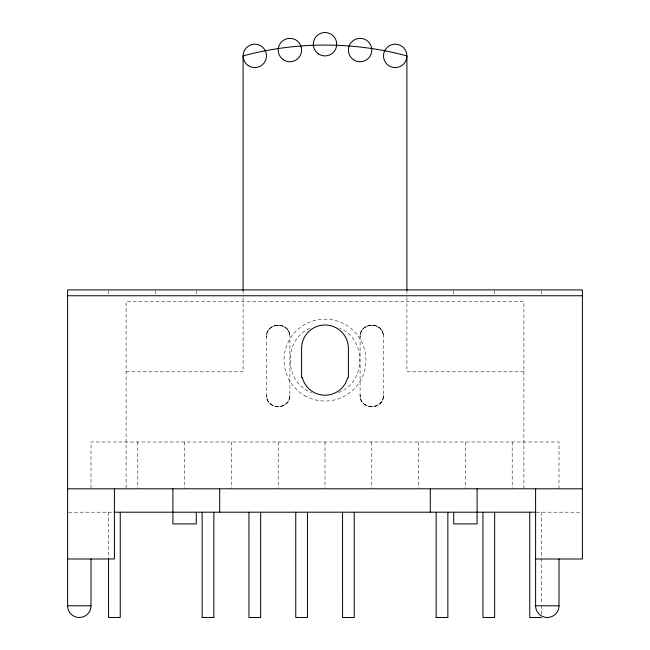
<?xml version="1.0" encoding="UTF-8"?>
<svg xmlns="http://www.w3.org/2000/svg" width="650" height="650" viewBox="0 0 650 650"><rect width="100%" height="100%" fill="white"/><g stroke="black" fill="none" stroke-linecap="round" stroke-linejoin="round"><path stroke-width="0.49" stroke-dasharray="3.25 2.44" d="M309.993 328.372C282.848 339.471 283.887 382.769 311.569 392.527M338.431 392.527C366.113 382.769 367.152 339.471 340.007 328.372M126.1 371.8L243.1 371.8L243.1 297.537M523.9 371.8L406.9 371.8L406.9 297.537M68.599 512.2L114.4 512.2M536.599 512.2L582.4 512.2M383.305 334.571C381.452 320.921 359.442 322.969 360.1 336.7L360.1 395.2C359.474 410.272 384.126 410.272 383.5 395.2L383.5 336.7C383.849 321.742 359.751 321.742 360.1 336.7A11.7 11.7 0 0 1 371.8 325A11.7 11.7 0 0 1 383.5 336.7M289.705 334.571C287.852 320.921 265.842 322.969 266.5 336.7L266.5 395.2C265.874 410.272 290.526 410.272 289.9 395.2L289.9 336.7C290.249 321.742 266.151 321.742 266.5 336.7A11.7 11.7 0 0 1 278.2 325A11.7 11.7 0 0 1 289.9 336.7M559 488.8L559 442L91 442L91 488.8M541.45 290.875L541.45 295.75M541.45 512.2L541.45 557.765M541.45 558.773L541.45 604.337M541.45 605.353L541.45 614.461M523.9 488.8L523.9 301.6L126.1 301.6L126.1 488.8M512.2 442L512.2 488.8M494.65 290.875L494.65 294.775M465.4 442L465.4 488.8M453.7 290.875L453.7 295.75M418.6 442L418.6 488.8M406.9 290.428L406.9 296.522M371.8 442L371.8 488.8M325 442L325 488.8M278.2 442L278.2 488.8M243.1 290.428L243.1 296.522M231.4 442L231.4 488.8M196.3 290.875L196.3 295.75M184.6 442L184.6 488.8M155.35 290.875L155.35 295.75M137.8 442L137.8 488.8M108.55 290.875L108.55 295.75M108.55 512.2L108.55 557.765M289.9 395.2C290.249 410.158 266.151 410.158 266.5 395.2A11.7 11.7 0 0 0 278.2 406.9A11.7 11.7 0 0 0 289.9 395.2M383.5 395.2C383.849 410.158 359.751 410.158 360.1 395.2A11.7 11.7 0 0 0 371.8 406.9A11.7 11.7 0 0 0 383.5 395.2M304.525 395.566A40.95 40.95 0 0 0 365.95 360.1A40.95 40.95 0 0 0 304.525 324.634A40.95 40.95 0 0 0 304.525 395.566"/><path stroke-width="0.97" d="M67.6 295.75L582.4 295.75M67.6 488.8L582.4 488.8M113.986 512.2L536.014 512.2M67.6 559L114.4 559L114.4 488.8M535.6 559L582.4 559L582.4 289.9L67.6 289.9L67.6 605.8A11.7 11.7 0 0 0 79.3 617.5A11.7 11.7 0 0 0 91 605.8L91 559M67.6 605.8L91 605.8M535.6 488.8L535.6 605.8L559 605.8L559 559M202.166 617.5L213.834 617.5M436.166 617.5L447.834 617.5M541.434 617.5L529.766 617.5L529.75 512.2M494.65 512.2L494.65 617.5L482.966 617.5L482.95 512.2M477.1 488.8L477.1 523.9L453.7 523.9L453.7 512.2M447.85 512.2L447.85 617.5M436.15 512.2L436.15 617.5M430.3 488.8L430.3 512.2M406.9 290.428L406.9 55.9A11.7 11.7 0 0 0 389.35 45.768A11.7 11.7 0 0 0 389.35 66.032A11.7 11.7 0 0 0 406.9 55.9A315.031 315.031 0 0 0 243.1 55.9L243.1 290.428M354.25 512.2L354.25 617.5L342.566 617.5L342.55 512.2M307.45 512.2L307.45 617.5L295.766 617.5L295.75 512.2M260.65 512.2L260.65 617.5L248.966 617.5L248.95 512.2M219.7 488.8L219.7 512.2M213.85 512.2L213.85 617.5M202.15 512.2L202.15 617.5M196.3 512.2L196.3 523.9L172.9 523.9L172.9 488.8M120.25 512.2L120.25 617.5L108.566 617.5L108.55 558.773M559 605.8A11.7 11.7 0 0 1 547.3 617.5A11.7 11.7 0 0 1 535.6 605.8M302.339 377.65L301.6 377.65L301.6 348.4A23.4 23.4 0 0 1 325 325A23.4 23.4 0 0 1 348.4 348.4L348.4 377.65L347.661 377.65A23.4 23.4 0 0 1 302.339 377.65M318.443 53.893A11.7 11.7 0 0 0 336.668 45.037A11.7 11.7 0 0 0 319.889 33.678A11.7 11.7 0 0 0 318.443 53.893M283.343 59.743A11.7 11.7 0 0 0 301.567 50.887A11.7 11.7 0 0 0 284.789 39.528A11.7 11.7 0 0 0 283.343 59.743M248.243 65.593A11.7 11.7 0 0 0 266.467 56.737A11.7 11.7 0 0 0 249.689 45.378A11.7 11.7 0 0 0 248.243 65.593M353.543 59.743A11.7 11.7 0 0 0 371.767 50.887A11.7 11.7 0 0 0 354.989 39.528A11.7 11.7 0 0 0 353.543 59.743"/></g></svg>
